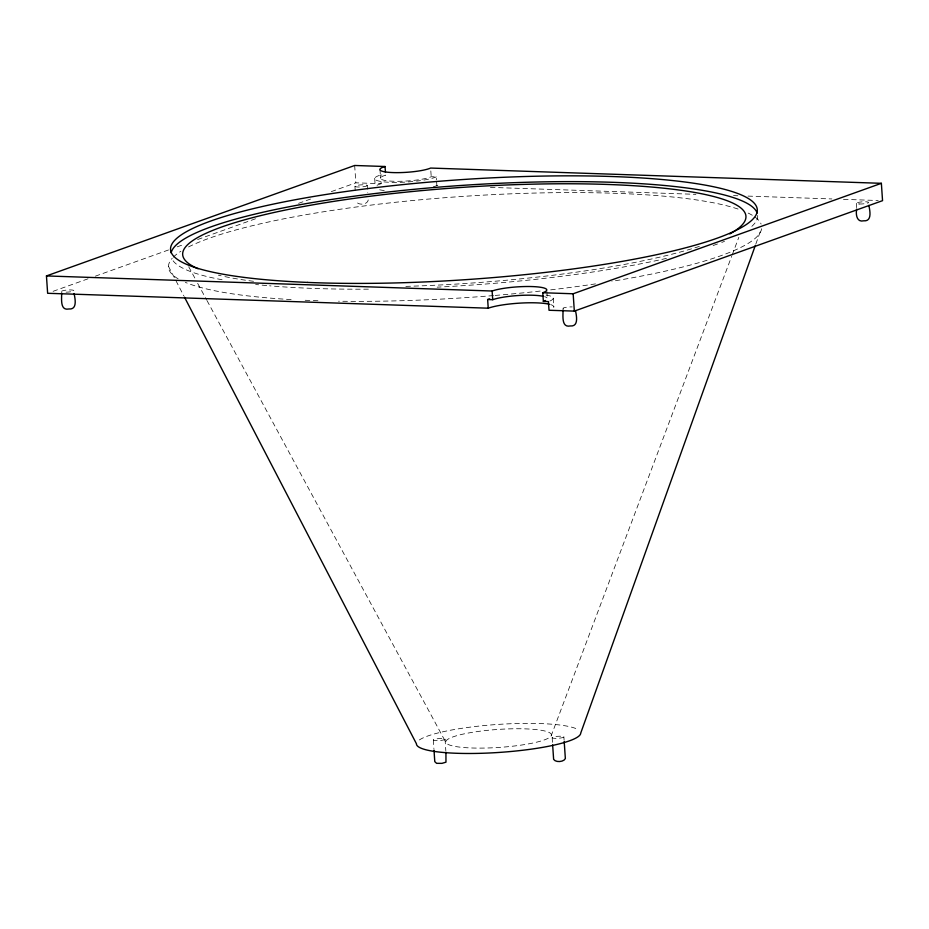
<?xml version="1.0" encoding="UTF-8"?>
<svg xmlns="http://www.w3.org/2000/svg" width="929" height="929" viewBox="0 0 929 929"><rect width="100%" height="100%" fill="white"/><g stroke="black" fill="none" stroke-linecap="round" stroke-linejoin="round"><path stroke-width="0.7" stroke-dasharray="4.64 3.48" d="M368.244 199.967C367.582 205.042 357.224 205.739 355.923 200.769M755.846 244.025L761.223 228.998M551.315 735.478A52.93 9.011 -3.9 0 0 474.986 731.913A52.93 9.011 -3.9 0 0 469.493 747.891A52.93 9.011 -3.9 0 0 551.315 735.478L731.657 256.334M732.168 254.976L738.81 237.336M53.092 291.323L88.545 278.619M95.362 276.168L169.008 249.785M177.195 246.847L184.012 244.408M197.645 239.519L256.288 218.501M298.569 203.346L312.202 198.469M331.305 191.618L355.842 182.827L381.169 183.687L380.576 175.012L385.64 175.186A26.616 4.529 -3.9 0 0 393.617 181.26A26.616 4.529 -3.9 0 0 431.219 176.719L436.282 176.893L436.479 179.785M433.39 186.775A32.469 5.528 -3.9 0 0 436.874 185.568L439.777 185.672M490.419 187.379L695.891 194.335M733.515 195.613L737.847 195.764M747.984 196.1L831.908 198.945M843.486 199.34L878.207 200.513M188.703 266.786L195.276 278.851M197.656 283.345L206.61 299.904M207.004 300.555L446.28 743.119M168.463 266.309L183.837 295.91M856.317 203.288L856.619 207.62M553.243 298.255L553.835 306.93M546.879 291.416L547.378 298.639A29.403 5.005 -3.9 0 0 544.696 296.699M563.88 736.894A5.876 0.999 -3.9 0 1 555.054 738.346A5.876 0.999 -3.9 0 1 555.112 736.604A5.876 0.999 -3.9 0 1 563.88 736.894L564.077 739.786M552.151 737.661L552.546 743.444M436.584 181.236L436.874 185.568M430.824 170.948L431.219 176.719M445.049 739.194A5.876 0.999 -3.9 0 1 436.212 740.634A5.876 0.999 -3.9 0 1 436.27 738.892A5.876 0.999 -3.9 0 1 445.049 739.194L445.827 750.748M433.309 739.96L433.901 748.623M379.961 169.194L380.553 177.869M374.677 178.252L375.177 185.475M367.257 185.51A6.178 1.057 -3.9 0 1 357.99 187.019A6.178 1.057 -3.9 0 1 358.048 185.196A6.178 1.057 -3.9 0 1 367.257 185.51L367.756 192.733M354.669 165.478L355.842 182.827M354.936 186.311L355.238 190.642M384.234 190.515A32.469 5.528 -3.9 0 1 378.997 189.632M377.058 185.312A32.469 5.528 -3.9 0 1 381.169 183.687M61.546 291.451A6.178 1.057 -3.9 0 1 68.27 289.964A6.178 1.057 -3.9 0 1 73.763 290.847A6.178 1.057 -3.9 0 1 66.075 292.182M563.729 308.904A6.178 1.057 -3.9 0 1 564.751 307.569A6.178 1.057 -3.9 0 1 572.194 306.918M699.328 246.394A282.288 48.053 -3.9 0 1 402.756 286.469M253.536 281.301A282.288 48.053 -3.9 0 1 223.715 276.366M221.137 275.808A282.288 48.053 -3.9 0 1 218.396 275.158M757.681 215.458A294.052 50.05 -3.9 0 1 749.633 228.197M724.492 241.366A294.052 50.05 -3.9 0 1 721.775 242.411M717.525 243.979A294.052 50.05 -3.9 0 1 712.543 245.709M666.407 258.39A294.052 50.05 -3.9 0 1 437.176 287.154M368.372 289.163A294.052 50.05 -3.9 0 1 269.573 285.818M266.716 285.563A294.052 50.05 -3.9 0 1 255.626 284.483M222.077 279.745A294.052 50.05 -3.9 0 1 171.435 257.774M550.618 304.596A35.29 6.004 -3.9 0 1 552.581 308.579M761.606 228.731A297.303 50.607 -3.9 0 1 611.897 281.324M595.501 283.891A297.303 50.607 -3.9 0 1 547.611 290.22M540.19 291.067A297.303 50.607 -3.9 0 1 494.902 295.457M493.462 295.573A297.303 50.607 -3.9 0 1 338.574 301.217M317.939 300.741A297.303 50.607 -3.9 0 1 304.573 300.241M291.125 299.568A297.303 50.607 -3.9 0 1 185.347 282.358M178.124 278.805A297.303 50.607 -3.9 0 1 172.19 258.343M173.282 257.17A297.303 50.607 -3.9 0 1 180.865 251.271M188.529 246.94A297.303 50.607 -3.9 0 1 462.584 196.425A297.303 50.607 -3.9 0 1 739.798 209.652M748.182 213.089A297.303 50.607 -3.9 0 1 761.095 224.075M546.089 295.062A35.29 6.004 -3.9 0 1 548.424 301.588M436.282 176.893A32.469 5.528 -3.9 0 1 416.564 181.12M412.848 181.527A32.469 5.528 -3.9 0 1 379.706 181.248A32.469 5.528 -3.9 0 1 380.576 175.012M419.374 739.96A82.333 14.016 -3.9 0 1 499.07 724.353A82.333 14.016 -3.9 0 1 578.07 729.613M859.371 203.997A6.178 1.057 -3.9 0 0 868.638 202.487A6.178 1.057 -3.9 0 0 859.43 202.174A6.178 1.057 -3.9 0 0 859.371 203.997"/><path stroke-width="1.39" d="M755.358 245.395L580.741 733.074A82.333 14.016 -3.9 0 1 498.118 752.502A82.333 14.016 -3.9 0 1 416.447 743.781L184.511 297.199M46.45 275.936L354.669 165.478L385.047 166.512A26.616 4.529 -3.9 0 0 393.025 172.585A26.616 4.529 -3.9 0 0 430.626 168.056L881.366 183.315L882.55 200.664L574.331 311.11L549.016 310.263L548.424 301.588L543.36 301.414L542.768 292.74A29.403 5.005 -3.9 0 0 532.259 286.573A29.403 5.005 -3.9 0 0 492.126 291.021L46.45 275.936L47.634 293.285L488.236 308.196A35.29 6.004 -3.9 0 1 549.225 304.224M542.768 292.74L573.158 293.773L881.366 183.315M488.236 308.196L487.644 299.521L492.718 299.695A29.403 5.005 -3.9 0 1 543.535 296.386M868.836 205.379C869.962 210.639 872.296 221.671 863.633 220.812C856.712 222.565 855.563 214.181 856.712 209.071M575.446 310.518C576.572 315.779 578.895 326.811 570.232 325.963C561.104 327.902 563.218 315.198 563.02 309.88M573.158 293.773L574.331 311.11M564.182 741.237L565.355 758.575C563.81 762.082 555.588 762.686 553.626 759.341L552.639 744.884M492.126 291.021L492.718 299.695M445.932 752.2L445.966 762.175L441.96 763.359L436.607 763.324L434.784 761.641L433.994 750.075M385.047 166.512L385.442 172.295M74.065 293.541C75.191 298.801 77.513 309.833 68.851 308.985C59.723 310.925 61.837 298.221 61.639 292.902M198.086 268.748A282.288 48.053 -3.9 0 1 465.429 187.17A282.288 48.053 -3.9 0 1 729.776 233.922M171.133 252.874A294.052 50.05 -3.9 0 1 461.214 185.452A294.052 50.05 -3.9 0 1 757.17 213.031M545.544 300.473A29.403 5.005 -3.9 0 1 543.36 301.414M487.644 299.521A35.29 6.004 -3.9 0 1 489.676 298.871M307.522 282.416A294.052 50.05 -3.9 0 0 757.077 212.149A294.052 50.05 -3.9 0 0 327.124 194.3A294.052 50.05 -3.9 0 0 307.522 282.416"/></g></svg>
